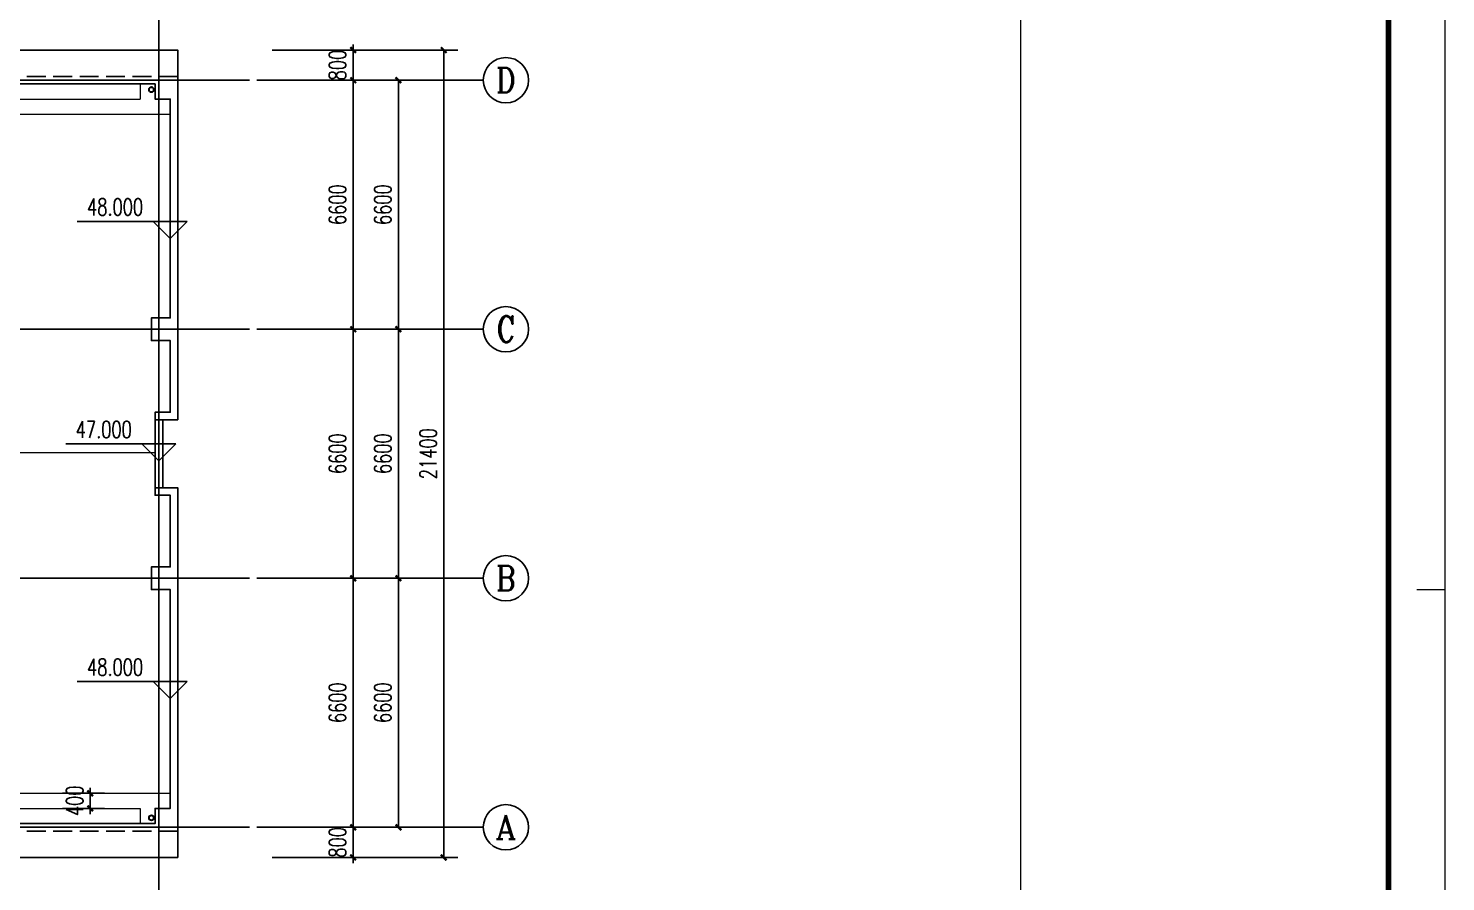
# Model space of a CAD drawing. Extents: x 1738711 to 2346805, y 1189731 to 2516152.
# Drawn here: x 1986423 to 2024002, y 2184118 to 2206733 of the extents above; entities that cross this region are included whole.
import ezdxf
from ezdxf.enums import TextEntityAlignment as Align

# ---------------------------------------------------------------- set-up
doc = ezdxf.new("R2010")
doc.units = 0
doc.header["$LTSCALE"] = 1000
doc.header["$MEASUREMENT"] = 0
doc.linetypes.add('DASH', pattern=[0.35, 0.25, -0.1])
doc.layers.add('_0', color=7, linetype='Continuous', lineweight=25)
doc.layers.add('屋面水线', color=6, linetype='Continuous', lineweight=15)
for name, color, linetype in [('AXIS', 3, 'Continuous'), ('AXIS_TEXT', 7, 'Continuous'), ('DIM_ELEV', 3, 'Continuous'), ('DOTE', 1, 'Continuous'), ('PUB_DIM', 3, 'Continuous'), ('PUB_TEXT', 7, 'Continuous'), ('TK', 4, 'Continuous'), ('WALL', 40, 'Continuous'), ('YS', 6, 'Continuous'), ('看线', 8, 'Continuous')]:
    doc.layers.add(name, color=color, linetype=linetype)
doc.styles.add('_TCH_AXIS', font='COMPLEX', dxfattribs={"bigfont": 'GBCBIG'})
doc.styles.add('_TCH_DIM', font='SIMPLEX', dxfattribs={"bigfont": 'GBCBIG'})
doc.styles.add('_TCH_DIM_T3', font='SIMPLEX', dxfattribs={"width": 0.705882, "bigfont": 'GBCBIG'})
doc.styles.add('COMPLEX', font='COMPLEX')
doc.styles.add('宋体', font='SIMSUN.TTF', dxfattribs={"width": 0.75})
doc.dimstyles.new('_TCH_ARCH&&150', dxfattribs={"dimtxt": 446.25, "dimasz": 150, "dimexe": 375, "dimexo": 450, "dimgap": 189.375, "dimtad": 1, "dimdec": 0, "dimzin": 0, "dimdsep": 46, "dimtxsty": '_TCH_DIM_T3', "dimblk": 'ARCHTICK', "dimcen": 0.09, "dimclrt": 7, "dimazin": 2, "dimtfac": 1, "dimtdec": 0, "dimtix": 1, "dimtmove": 2, "dimatfit": 3, "dimfxl": 1, "dimtolj": 1, "dimtzin": 0, "dimarcsym": 0})

# ---------------------------------------------------------------- blocks, each defined once
blk = doc.blocks.new('A$C68B42598')
at = {"layer": 'YS'}
for radius in [70, 60]:
    blk.add_circle((70, 70), radius, dxfattribs=at)
blk = doc.blocks.new('hreahaerheh')
at = {"layer": 'YS', "rotation": 180}
blk.add_blockref('A$C68B42598', (1989755, 1907879), dxfattribs=at)
at = {"layer": 'YS', "xscale": -1}
blk.add_blockref('A$C68B42598', (1989755, 1888439), dxfattribs=at)
blk = doc.blocks.new('hjashrtahreahe')
at = {"const_width": 25}
blk.add_lwpolyline([(84100, 29700), (83600, 29700)], dxfattribs=at)
at = {"layer": 'TK', "color": 7, "const_width": 25}
blk.add_lwpolyline([(0, 59400), (84100, 59400), (84100, 0), (0, 0)], close=True, dxfattribs=at)
at = {"layer": 'TK', "color": 3, "const_width": 100}
blk.add_lwpolyline([(2500, 1000), (2500, 58400), (83100, 58400), (83100, 1000)], close=True, dxfattribs=at)
at = {"layer": 'TK', "color": 7, "const_width": 25}
blk.add_lwpolyline([(76600, 58400), (76600, 1000)], dxfattribs=at)
at = {"layer": 'TK', "style": '宋体', "width": 0.75}
for tag, height, p in [('项目负责人', 350, (6003, 57089)), ('专业负责人', 350, (6003, 56224)), ('设计人', 350, (6003, 55419)), ('版号1', 250, (77304, 22193)), ('时间1', 250, (82405, 22193)), ('版号2', 250, (77304, 21593)), ('时间2', 250, (82405, 21593)), ('版号3', 250, (77304, 20993)), ('时间3', 250, (82405, 20993)), ('建筑会签', 0.0001, (78978, 2403)), ('电气会签', 0.0001, (82128, 2403)), ('结构会签', 0.0001, (78978, 1803)), ('暖通会签', 0.0001, (82128, 1803)), ('给排水会签', 0.0001, (78978, 1250)), ('智能化会签', 0.0001, (82128, 1250))]:
    blk.add_attdef(tag, text='', height=height, dxfattribs=at).set_placement(p, align=Align.CENTER)
for tag, p in [('合作设计单位', (80816, 48986)), ('版号说明1', (79854, 22318)), ('版号说明2', (79854, 21718)), ('版号说明3', (79854, 21118)), ('浙江绿储科技有限公司', (80545, 16036)), ('百兆瓦级集中式熔盐储能关键', (80545, 14953)), ('设备研发及制造基地项目', (80545, 14603)), ('1#研发楼', (80545, 13636)), ('图名', (80545, 12436)), ('工程编号', (78978, 11461)), ('子项编号', (82128, 11461)), ('建筑', (78978, 10711)), ('图号', (82128, 10711)), ('施工图', (78978, 9961)), ('2023.03', (82128, 9961)), ('审定', (79353, 8461)), ('审核', (79353, 7711)), ('工程负责', (79353, 6961)), ('专业负责', (79353, 6211)), ('设计', (79353, 5461)), ('制图', (79353, 4711)), ('校对', (79353, 3961))]:
    blk.add_attdef(tag, text='', height=250, dxfattribs=at).set_placement(p, align=Align.MIDDLE_CENTER)
blk = doc.blocks.new('_ArchTick')
at = {"color": 0, "linetype": 'ByBlock', "const_width": 0.4}
blk.add_lwpolyline([(-0.5, -0.5), (0.5, 0.5)], dxfattribs=at)
blk = doc.blocks.new('*D200')
at = {"layer": 'Defpoints', "color": 0, "transparency": 16777216}
for p in [(1986880, 2186459), (1988064, 2186459), (1986880, 2186059)]:
    blk.add_point(p, dxfattribs=at)
at = {"layer": 'PUB_DIM', "color": 0, "lineweight": -2, "transparency": 16777216}
for p, q in [((1987330, 2186459), (1988439, 2186459)), ((1988064, 2186459), (1988064, 2186609)), ((1988064, 2186059), (1988064, 2186459)), ((1987330, 2186059), (1988439, 2186059)), ((1988064, 2186059), (1988064, 2185909))]:
    blk.add_line(p, q, dxfattribs=at)
at = {"layer": 'PUB_DIM', "color": 0, "lineweight": -2, "transparency": 16777216, "xscale": 150, "yscale": 150, "zscale": 150}
for p, rotation in [((1988064, 2186459), 270), ((1988064, 2186059), 90)]:
    blk.add_blockref('_ArchTick', p, dxfattribs=dict(at, rotation=rotation))
at = {"layer": 'PUB_DIM', "color": 7, "transparency": 16777216, "insert": (1987651, 2186259), "char_height": 446.2, "attachment_point": 5, "rotation": 90, "style": '_TCH_DIM_T3'}
blk.add_mtext('\\A1;400', dxfattribs=at)
blk = doc.blocks.new('*D3659')
at = {"layer": 'Defpoints', "color": 0, "transparency": 16777216}
for p in [(1992434, 2185559), (1995035, 2185559), (1992434, 2184759)]:
    blk.add_point(p, dxfattribs=at)
at = {"layer": 'PUB_DIM', "color": 0, "lineweight": -2, "transparency": 16777216}
for p, q in [((1995035, 2185559), (1995035, 2185709)), ((1992884, 2185559), (1995410, 2185559)), ((1995035, 2184759), (1995035, 2185559)), ((1992884, 2184759), (1995410, 2184759)), ((1995035, 2184759), (1995035, 2184609))]:
    blk.add_line(p, q, dxfattribs=at)
at = {"layer": 'PUB_DIM', "color": 0, "lineweight": -2, "transparency": 16777216, "xscale": 150, "yscale": 150, "zscale": 150}
for p, rotation in [((1995035, 2185559), 270), ((1995035, 2184759), 90)]:
    blk.add_blockref('_ArchTick', p, dxfattribs=dict(at, rotation=rotation))
at = {"layer": 'PUB_DIM', "color": 7, "transparency": 16777216, "insert": (1994622, 2185159), "char_height": 446.2, "attachment_point": 5, "rotation": 90, "style": '_TCH_DIM_T3'}
blk.add_mtext('\\A1;800', dxfattribs=at)
blk = doc.blocks.new('*D3660')
at = {"layer": 'Defpoints', "color": 0, "transparency": 16777216}
for p in [(1992434, 2192159), (1995035, 2192159), (1992434, 2185559)]:
    blk.add_point(p, dxfattribs=at)
at = {"layer": 'PUB_DIM', "color": 0, "lineweight": -2, "transparency": 16777216}
for p, q in [((1992884, 2192159), (1995410, 2192159)), ((1995035, 2185559), (1995035, 2192159)), ((1992884, 2185559), (1995410, 2185559))]:
    blk.add_line(p, q, dxfattribs=at)
at = {"layer": 'PUB_DIM', "color": 0, "lineweight": -2, "transparency": 16777216, "xscale": 150, "yscale": 150, "zscale": 150}
for p, rotation in [((1995035, 2192159), 90), ((1995035, 2185559), 270)]:
    blk.add_blockref('_ArchTick', p, dxfattribs=dict(at, rotation=rotation))
at = {"layer": 'PUB_DIM', "color": 7, "transparency": 16777216, "insert": (1994622, 2188859), "char_height": 446.2, "attachment_point": 5, "rotation": 90, "style": '_TCH_DIM_T3'}
blk.add_mtext('\\A1;6600', dxfattribs=at)
blk = doc.blocks.new('*D3661')
at = {"layer": 'Defpoints', "color": 0, "transparency": 16777216}
for p in [(1992434, 2198759), (1995035, 2198759), (1992434, 2192159)]:
    blk.add_point(p, dxfattribs=at)
at = {"layer": 'PUB_DIM', "color": 0, "lineweight": -2, "transparency": 16777216}
for p, q in [((1992884, 2198759), (1995410, 2198759)), ((1995035, 2192159), (1995035, 2198759)), ((1992884, 2192159), (1995410, 2192159))]:
    blk.add_line(p, q, dxfattribs=at)
at = {"layer": 'PUB_DIM', "color": 0, "lineweight": -2, "transparency": 16777216, "xscale": 150, "yscale": 150, "zscale": 150}
for p, rotation in [((1995035, 2198759), 90), ((1995035, 2192159), 270)]:
    blk.add_blockref('_ArchTick', p, dxfattribs=dict(at, rotation=rotation))
at = {"layer": 'PUB_DIM', "color": 7, "transparency": 16777216, "insert": (1994622, 2195459), "char_height": 446.2, "attachment_point": 5, "rotation": 90, "style": '_TCH_DIM_T3'}
blk.add_mtext('\\A1;6600', dxfattribs=at)
blk = doc.blocks.new('*D3662')
at = {"layer": 'Defpoints', "color": 0, "transparency": 16777216}
for p in [(1992434, 2205359), (1995035, 2205359), (1992434, 2198759)]:
    blk.add_point(p, dxfattribs=at)
at = {"layer": 'PUB_DIM', "color": 0, "lineweight": -2, "transparency": 16777216}
for p, q in [((1992884, 2205359), (1995410, 2205359)), ((1995035, 2198759), (1995035, 2205359)), ((1992884, 2198759), (1995410, 2198759))]:
    blk.add_line(p, q, dxfattribs=at)
at = {"layer": 'PUB_DIM', "color": 0, "lineweight": -2, "transparency": 16777216, "xscale": 150, "yscale": 150, "zscale": 150}
for p, rotation in [((1995035, 2205359), 90), ((1995035, 2198759), 270)]:
    blk.add_blockref('_ArchTick', p, dxfattribs=dict(at, rotation=rotation))
at = {"layer": 'PUB_DIM', "color": 7, "transparency": 16777216, "insert": (1994622, 2202059), "char_height": 446.2, "attachment_point": 5, "rotation": 90, "style": '_TCH_DIM_T3'}
blk.add_mtext('\\A1;6600', dxfattribs=at)
blk = doc.blocks.new('*D3663')
at = {"layer": 'Defpoints', "color": 0, "transparency": 16777216}
for p in [(1992434, 2206159), (1995035, 2206159), (1992434, 2205359)]:
    blk.add_point(p, dxfattribs=at)
at = {"layer": 'PUB_DIM', "color": 0, "lineweight": -2, "transparency": 16777216}
for p, q in [((1995035, 2206159), (1995035, 2206309)), ((1992884, 2206159), (1995410, 2206159)), ((1995035, 2205359), (1995035, 2206159)), ((1992884, 2205359), (1995410, 2205359)), ((1995035, 2205359), (1995035, 2205209))]:
    blk.add_line(p, q, dxfattribs=at)
at = {"layer": 'PUB_DIM', "color": 0, "lineweight": -2, "transparency": 16777216, "xscale": 150, "yscale": 150, "zscale": 150}
for p, rotation in [((1995035, 2206159), 270), ((1995035, 2205359), 90)]:
    blk.add_blockref('_ArchTick', p, dxfattribs=dict(at, rotation=rotation))
at = {"layer": 'PUB_DIM', "color": 7, "transparency": 16777216, "insert": (1994622, 2205759), "char_height": 446.2, "attachment_point": 5, "rotation": 90, "style": '_TCH_DIM_T3'}
blk.add_mtext('\\A1;800', dxfattribs=at)
blk = doc.blocks.new('*D3664')
at = {"layer": 'AXIS', "color": 0, "lineweight": -2, "transparency": 16777216}
for p, q in [((1992935, 2192159), (1996610, 2192159)), ((1996235, 2185559), (1996235, 2192159)), ((1992935, 2185559), (1996610, 2185559))]:
    blk.add_line(p, q, dxfattribs=at)
at = {"layer": 'Defpoints', "color": 0, "transparency": 16777216}
for p in [(1992485, 2192159), (1996235, 2192159), (1992485, 2185559)]:
    blk.add_point(p, dxfattribs=at)
at = {"layer": 'AXIS', "color": 0, "lineweight": -2, "transparency": 16777216, "xscale": 150, "yscale": 150, "zscale": 150}
for p, rotation in [((1996235, 2192159), 90), ((1996235, 2185559), 270)]:
    blk.add_blockref('_ArchTick', p, dxfattribs=dict(at, rotation=rotation))
at = {"layer": 'AXIS', "color": 7, "transparency": 16777216, "insert": (1995822, 2188859), "char_height": 446.2, "attachment_point": 5, "rotation": 90, "style": '_TCH_DIM_T3'}
blk.add_mtext('\\A1;6600', dxfattribs=at)
blk = doc.blocks.new('*D3665')
at = {"layer": 'AXIS', "color": 0, "lineweight": -2, "transparency": 16777216}
for p, q in [((1992935, 2198759), (1996610, 2198759)), ((1996235, 2192159), (1996235, 2198759)), ((1992935, 2192159), (1996610, 2192159))]:
    blk.add_line(p, q, dxfattribs=at)
at = {"layer": 'Defpoints', "color": 0, "transparency": 16777216}
for p in [(1992485, 2198759), (1996235, 2198759), (1992485, 2192159)]:
    blk.add_point(p, dxfattribs=at)
at = {"layer": 'AXIS', "color": 0, "lineweight": -2, "transparency": 16777216, "xscale": 150, "yscale": 150, "zscale": 150}
for p, rotation in [((1996235, 2198759), 90), ((1996235, 2192159), 270)]:
    blk.add_blockref('_ArchTick', p, dxfattribs=dict(at, rotation=rotation))
at = {"layer": 'AXIS', "color": 7, "transparency": 16777216, "insert": (1995822, 2195459), "char_height": 446.2, "attachment_point": 5, "rotation": 90, "style": '_TCH_DIM_T3'}
blk.add_mtext('\\A1;6600', dxfattribs=at)
blk = doc.blocks.new('*D3666')
at = {"layer": 'AXIS', "color": 0, "lineweight": -2, "transparency": 16777216}
for p, q in [((1992935, 2205359), (1996610, 2205359)), ((1996235, 2198759), (1996235, 2205359)), ((1992935, 2198759), (1996610, 2198759))]:
    blk.add_line(p, q, dxfattribs=at)
at = {"layer": 'Defpoints', "color": 0, "transparency": 16777216}
for p in [(1992485, 2205359), (1996235, 2205359), (1992485, 2198759)]:
    blk.add_point(p, dxfattribs=at)
at = {"layer": 'AXIS', "color": 0, "lineweight": -2, "transparency": 16777216, "xscale": 150, "yscale": 150, "zscale": 150}
for p, rotation in [((1996235, 2205359), 90), ((1996235, 2198759), 270)]:
    blk.add_blockref('_ArchTick', p, dxfattribs=dict(at, rotation=rotation))
at = {"layer": 'AXIS', "color": 7, "transparency": 16777216, "insert": (1995822, 2202059), "char_height": 446.2, "attachment_point": 5, "rotation": 90, "style": '_TCH_DIM_T3'}
blk.add_mtext('\\A1;6600', dxfattribs=at)
blk = doc.blocks.new('*D3667')
at = {"layer": 'AXIS', "color": 0, "lineweight": -2, "transparency": 16777216}
for p, q in [((1992884, 2206159), (1997810, 2206159)), ((1997435, 2184759), (1997435, 2206159)), ((1992884, 2184759), (1997810, 2184759))]:
    blk.add_line(p, q, dxfattribs=at)
at = {"layer": 'Defpoints', "color": 0, "transparency": 16777216}
for p in [(1992434, 2206159), (1997435, 2206159), (1992434, 2184759)]:
    blk.add_point(p, dxfattribs=at)
at = {"layer": 'AXIS', "color": 0, "lineweight": -2, "transparency": 16777216, "xscale": 150, "yscale": 150, "zscale": 150}
for p, rotation in [((1997435, 2206159), 90), ((1997435, 2184759), 270)]:
    blk.add_blockref('_ArchTick', p, dxfattribs=dict(at, rotation=rotation))
at = {"layer": 'AXIS', "color": 7, "transparency": 16777216, "insert": (1997022, 2195459), "char_height": 446.2, "attachment_point": 5, "rotation": 90, "style": '_TCH_DIM_T3'}
blk.add_mtext('\\A1;21400', dxfattribs=at)
blk = doc.blocks.new('_AXISO')
blk.add_circle((0, 0), 0.5)
at = {"layer": 'AXIS_TEXT', "style": 'COMPLEX', "width": 1.041667}
blk.add_attdef('A', text='', height=0.56, dxfattribs=at).set_placement((-0.25, -0.28), (0.25, -0.28), align=Align.FIT)

msp = doc.modelspace()

# ---------------------------------------------------------------- linework, layer by layer
at = {"layer": 'AXIS'}
for p, q in [((1992484.6, 2205359.1), (1998484.6, 2205359.1)), ((1992484.6, 2198759.1), (1998484.6, 2198759.1)), ((1992484.6, 2192159.1), (1998484.6, 2192159.1)), ((1992484.6, 2185559.1), (1998484.6, 2185559.1))]:
    msp.add_line(p, q, dxfattribs=at)
at = {"layer": 'DIM_ELEV'}
for p, q in [((1990634.6, 2201617.4), (1987713.3, 2201617.4)), ((1990184.6, 2201167.4), (1989734.6, 2201617.4)), ((1990184.6, 2201167.4), (1990634.6, 2201617.4)), ((1990334.6, 2195719.7), (1987413.3, 2195719.7)), ((1989884.6, 2195269.7), (1989434.6, 2195719.7)), ((1989884.6, 2195269.7), (1990334.6, 2195719.7)), ((1990634.6, 2189420.9), (1987713.3, 2189420.9)), ((1990184.6, 2188970.9), (1989734.6, 2189420.9)), ((1990184.6, 2188970.9), (1990634.6, 2189420.9))]:
    msp.add_line(p, q, dxfattribs=at)
at = {"layer": 'DOTE'}
for p, q in [((1989884.6, 2207759.1), (1989884.6, 2183159.1)), ((1930784.6, 2205359.1), (1992284.6, 2205359.1)), ((1992284.6, 2198759.1), (1930784.6, 2198759.1)), ((1992284.6, 2192159.1), (1930784.6, 2192159.1)), ((1992284.6, 2185559.1), (1930784.6, 2185559.1))]:
    msp.add_line(p, q, dxfattribs=at)
at = {"layer": 'WALL'}
msp.add_line((1989984.6, 2194559.1), (1989984.6, 2196359.1), dxfattribs=at)
for points in [[(1990384.6, 2196359.1), (1989784.6, 2196359.1), (1989784.6, 2194559.1), (1990384.6, 2194559.1), (1990384.6, 2184759.1), (1932684.6, 2184759.1), (1932684.6, 2194559.1), (1933284.6, 2194559.1), (1933284.6, 2196359.1), (1932684.6, 2196359.1), (1932684.6, 2206159.1), (1990384.6, 2206159.1), (1990384.6, 2196359.1)], [(1982084.6, 2205259.1), (1989784.6, 2205259.1), (1989784.6, 2204859.1), (1990184.6, 2204859.1), (1990184.6, 2199059.1), (1989684.6, 2199059.1), (1989684.6, 2198459.1), (1990184.6, 2198459.1), (1990184.6, 2196559.1), (1989784.6, 2196559.1), (1989784.6, 2194359.1), (1990184.6, 2194359.1), (1990184.6, 2192459.1), (1989684.6, 2192459.1), (1989684.6, 2191859.1), (1990184.6, 2191859.1), (1990184.6, 2186059.1), (1989784.6, 2186059.1), (1989784.6, 2185659.1), (1982084.6, 2185659.1)]]:
    msp.add_lwpolyline(points, dxfattribs=at)
at = {"layer": '屋面水线'}
for p, q in [((1989384.6, 2205259.1), (1989384.6, 2204859.1)), ((1973784.6, 2204859.1), (1989384.6, 2204859.1)), ((1973784.6, 2204459.1), (1990184.6, 2204459.1)), ((1933284.6, 2195494.7), (1989784.6, 2195494.7)), ((1932884.6, 2186459.1), (1990184.6, 2186459.1)), ((1974384.6, 2186059.1), (1989384.6, 2186059.1)), ((1989384.6, 2186059.1), (1989384.6, 2185659.1))]:
    msp.add_line(p, q, dxfattribs=at)
at = {"layer": '看线', "linetype": 'DASH', "ltscale": 2}
for points in [[(1973784.6, 2205459.1), (1990384.6, 2205459.1)], [(1990384.6, 2185459.1), (1932684.6, 2185459.1)]]:
    msp.add_lwpolyline(points, dxfattribs=at)

# ---------------------------------------------------------------- block references
at = {"xscale": 1.5, "yscale": 1.5, "zscale": 1.5}
msp.add_blockref('hjashrtahreahe', (1897833.1, 2147309.1), dxfattribs=at)
at = {"layer": '_0'}
msp.add_blockref('hreahaerheh', (0, 297300), dxfattribs=at)
at = {"layer": 'AXIS'}
ref = msp.add_blockref('_AXISO', (1999084.6, 2205359.1), dxfattribs=dict(at, xscale=1200, yscale=1200, zscale=1200))
ref.add_attrib('A', 'D', dxfattribs={"layer": 'AXIS_TEXT', "ltscale": 0.5, "height": 652.9, "style": '_TCH_AXIS'}).set_placement((1998820.4, 2205032.6), (1999348.9, 2205032.6), align=Align.FIT)
ref = msp.add_blockref('_AXISO', (1999084.6, 2198759.1), dxfattribs=dict(at, xscale=1200, yscale=1200, zscale=1200))
ref.add_attrib('A', 'C', dxfattribs={"layer": 'AXIS_TEXT', "ltscale": 0.5, "height": 683.5, "style": '_TCH_AXIS'}).set_placement((1998840.5, 2198417.3), (1999328.7, 2198417.3), align=Align.FIT)
ref = msp.add_blockref('_AXISO', (1999084.6, 2192159.1), dxfattribs=dict(at, xscale=1200, yscale=1200, zscale=1200))
ref.add_attrib('A', 'B', dxfattribs={"layer": 'AXIS_TEXT', "ltscale": 0.5, "height": 652.9, "style": '_TCH_AXIS'}).set_placement((1998820.4, 2191832.6), (1999348.9, 2191832.6), align=Align.FIT)
ref = msp.add_blockref('_AXISO', (1999084.6, 2185559.1), dxfattribs=dict(at, xscale=1200, yscale=1200, zscale=1200))
ref.add_attrib('A', 'A', dxfattribs={"layer": 'AXIS_TEXT', "ltscale": 0.5, "height": 637.8, "style": '_TCH_AXIS'}).set_placement((1998811.3, 2185240.2), (1999358, 2185240.2), align=Align.FIT)

# ---------------------------------------------------------------- texts
at = {"layer": 'PUB_TEXT', "color": 7, "style": '_TCH_DIM', "width": 0.705882}
for s, p in [('48.000', (1987980.3, 2201774.9)), ('47.000', (1987680.3, 2195877.2)), ('48.000', (1987980.3, 2189578.4))]:
    msp.add_text(s, height=446.25, dxfattribs=at).set_placement(p)

# ---------------------------------------------------------------- dimensions: what is measured, and where the dimension line sits
at = {"layer": 'AXIS'}
for p1, p2, distance, picture, middle in [((1992434.2, 2184759.1), (1992434.2, 2206159.1), -5000.5, '*D3667', (1997022.1, 2195459.1)), ((1992484.6, 2198759.1), (1992484.6, 2205359.1), -3750, '*D3666', (1995822.1, 2202059.1)), ((1992484.6, 2192159.1), (1992484.6, 2198759.1), -3750, '*D3665', (1995822.1, 2195459.1)), ((1992484.6, 2185559.1), (1992484.6, 2192159.1), -3750, '*D3664', (1995822.1, 2188859.1))]:
    dim = msp.add_aligned_dim(p1=p1, p2=p2, distance=distance, dimstyle='_TCH_ARCH&&150', dxfattribs=at)
    dim.commit()
    dim.dimension.update_dxf_attribs({"geometry": picture, "text_midpoint": middle})
at = {"layer": 'PUB_DIM'}
for p1, p2, distance, picture, middle in [((1992434.2, 2205359.1), (1992434.2, 2206159.1), -2600.5, '*D3663', (1994622.1, 2205759.1)), ((1992434.2, 2198759.1), (1992434.2, 2205359.1), -2600.5, '*D3662', (1994622.1, 2202059.1)), ((1992434.2, 2192159.1), (1992434.2, 2198759.1), -2600.5, '*D3661', (1994622.1, 2195459.1)), ((1992434.2, 2185559.1), (1992434.2, 2192159.1), -2600.5, '*D3660', (1994622.1, 2188859.1)), ((1986879.9, 2186059.1), (1986879.9, 2186459.1), -1183.9, '*D200', (1987651.3, 2186259.1)), ((1992434.2, 2184759.1), (1992434.2, 2185559.1), -2600.5, '*D3659', (1994622.1, 2185159.1))]:
    dim = msp.add_aligned_dim(p1=p1, p2=p2, distance=distance, dimstyle='_TCH_ARCH&&150', dxfattribs=at)
    dim.commit()
    dim.dimension.update_dxf_attribs({"geometry": picture, "text_midpoint": middle})

doc.saveas('drawing.dxf')
